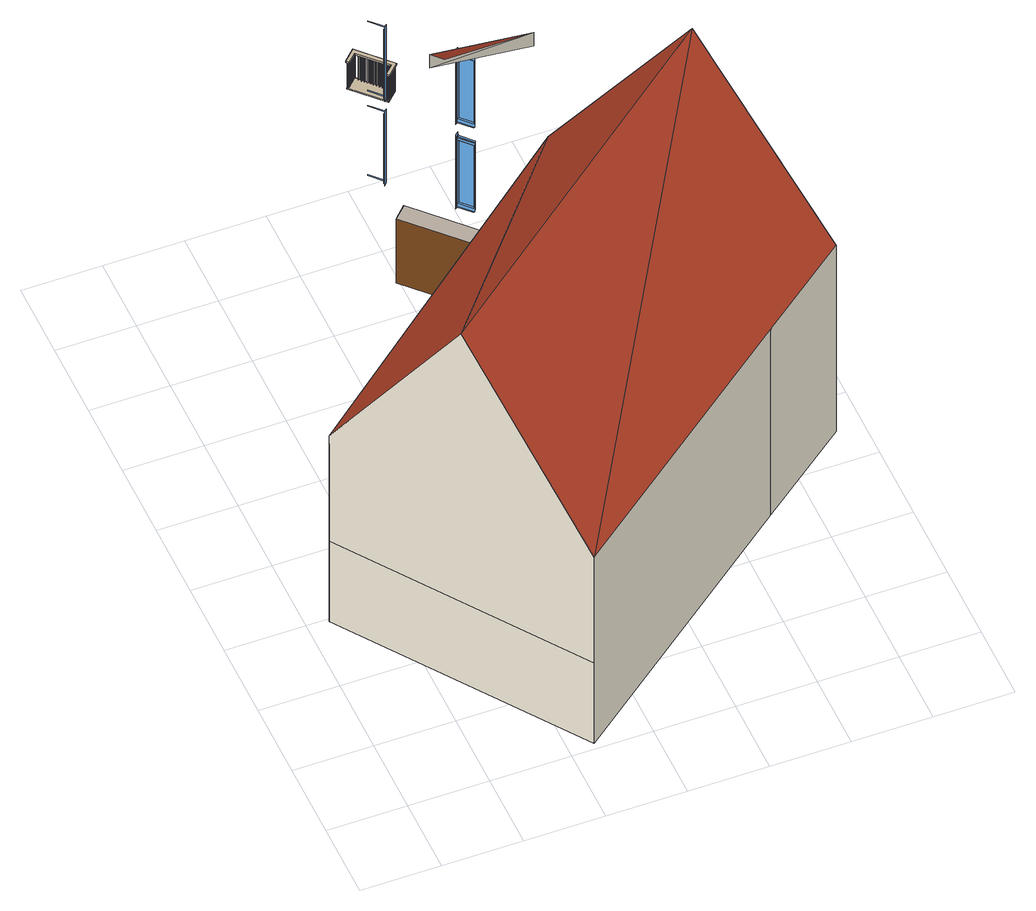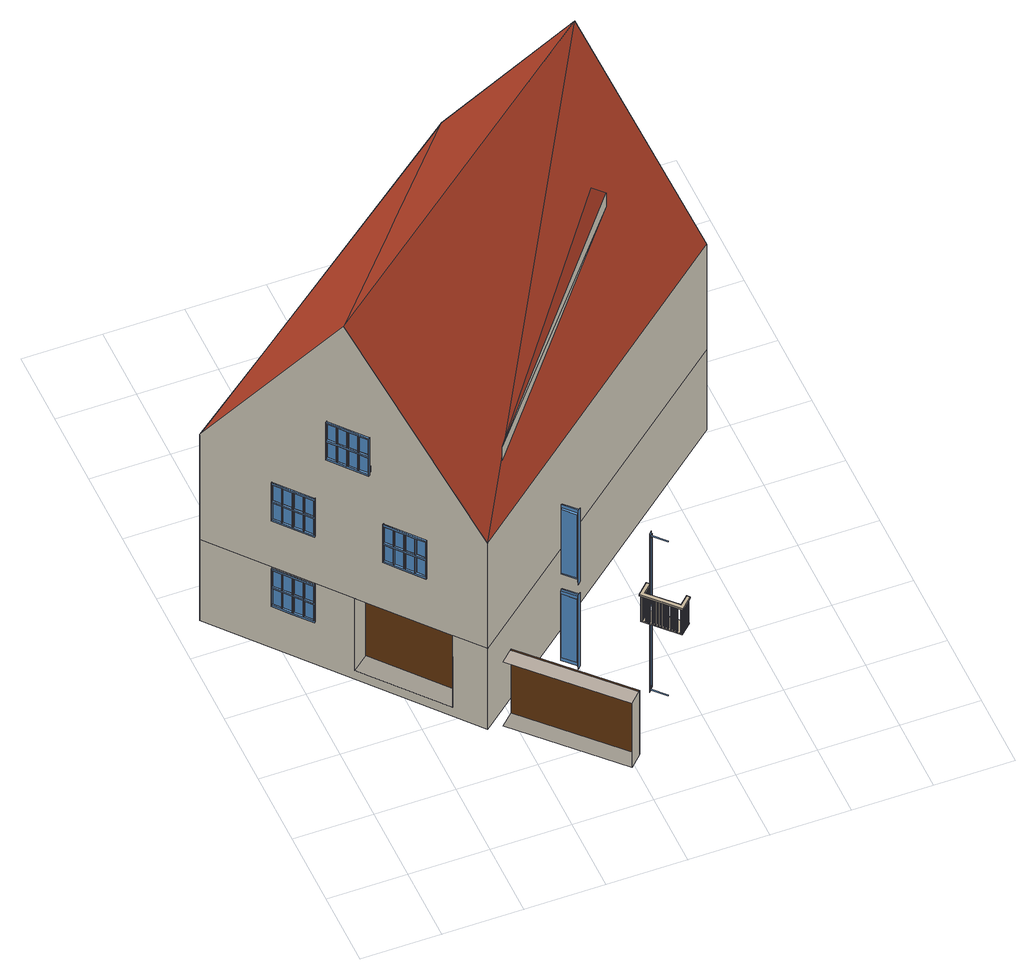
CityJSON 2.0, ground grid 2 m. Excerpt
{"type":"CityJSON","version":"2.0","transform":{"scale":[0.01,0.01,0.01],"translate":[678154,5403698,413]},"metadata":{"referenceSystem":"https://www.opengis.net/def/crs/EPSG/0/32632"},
"CityObjects":{
"building1":{"type":"Building","attributes":{"measuredHeight":11.54},"geometry":[{"type":"MultiSurface","lod":"3","boundaries":[[[0,1,2]],[[3,2,1]],[[1,4,3]],[[4,5,6,3]],[[7,8,9,10,11,12,13,14],[15,16,17,18]],[[0,19,20,4,1]],[[10,9,21,22]],[[12,11,23,24]],[[2,8,19,0]],[[25,19,8,7]],[[26,20,19,25]],[[12,9,8,2,3,6,13],[27,28,29,30],[31,32,33,34],[35,36,37,38]],[[39,14,13,6,5]],[[26,39,5,4,20]],[[40,41,42,43]],[[44,45,46,47]],[[48,49,50,51]],[[52,53,54,55]],[[56,57,58,59]],[[60,41,50,61]],[[53,54,62,45]],[[63,49,42,64]],[[65,66,67,68]],[[44,45,62,58]],[[69,45,62,70]],[[70,62,54,71]],[[72,41,40,73]],[[54,42,43,55]],[[64,42,41,60]],[[61,50,49,63]],[[47,44,58,74]],[[75,76,68,65,51,48,77,78]],[[71,54,53,79]],[[74,58,57,80]],[[67,81,72,66]],[[82,83,57,56]],[[84,81,67,85]],[[81,57,58,72]],[[86,81,72,73]],[[87,66,72,88]],[[89,90,27,91]],[[92,93,94,95]],[[96,97,98,30]],[[62,58,74,99]],[[90,77,78,100,96,30,27]],[[101,102,103,104]],[[105,106,75,107]],[[42,49,50,41]],[[43,55,99,74,80,86,73,40]],[[51,40,73,65]],[[103,108,109,110]],[[47,74,99,46]],[[111,83,44,47]],[[88,72,81,84]],[[85,67,66,87]],[[89,76,68,86,80,111,47,46,52,55,43,48,77,90]],[[112,103,102,113]],[[59,58,44,114]],[[115,116,117,118]],[[119,120,121,122]],[[95,94,110,109]],[[123,92,95,124]],[[103,108,125,104]],[[124,95,117,126]],[[127,119,128,129]],[[122,119,94,130]],[[131,132,109,133]],[[134,132,135,136]],[[125,108,135,137]],[[108,135,132,109]],[[138,110,120,121]],[[139,93,128,140]],[[120,110,94,119]],[[141,105,107,97]],[[126,117,116,142]],[[137,135,132,131]],[[130,94,93,139]],[[136,135,108,143]],[[121,120,102,101]],[[104,103,110,138]],[[144,93,94,145]],[[142,116,92,123]],[[140,128,119,122]],[[146,141,105,106]],[[131,133,124,126]],[[106,146,101,121,122,140,76,75]],[[133,109,108,125]],[[147,92,116,115]],[[148,95,92,147]],[[145,94,119,127]],[[118,117,95,148]],[[129,128,93,144]],[[132,117,126,131]],[[92,93,139,123]],[[102,103,110,120]],[[143,108,109,149]],[[97,141,29,98]],[[116,92,95,117]],[[132,117,95,109]],[[110,94,130,138]],[[150,110,103,112]],[[113,102,120,151]],[[95,109,133,124]],[[93,128,119,94]],[[76,75,107,97]],[[139,123,124,133,125,104,138,130]],[[152,89,91,28]],[[28,91,27,30,98,29],[136,143,149,134],[151,150,112,113],[129,144,145,127],[118,148,147,115],[69,70,71,79],[63,64,60,61],[87,88,84,85],[82,56,59,114]],[[122,130,138,121]],[[149,109,132,134]],[[141,146,152,28,29]],[[151,120,110,150]],[[152,146,101,104,125,137,131,126,142,123,139,140,76,89]],[[114,44,83,82]],[[66,72,41,50]],[[50,66,65,51]],[[55,54,62,99]],[[79,53,45,69]],[[68,67,81,86]],[[54,42,41,62]],[[107,75,78,100]],[[46,45,53,52]],[[51,50,41,40]],[[43,42,49,48]],[[99,62,45,46]],[[73,72,66,65]],[[62,41,72,58]],[[57,83,44,58]],[[97,107,100,96]],[[80,57,83,111]],[[81,57,80,86]],[[153,154,155,156]],[[157,158,159,160]],[[161,162,163,164]],[[165,166,167,168]],[[169,170,171,172]],[[173,154,163,174]],[[166,167,175,158]],[[176,162,155,177]],[[178,179,180,181]],[[157,158,175,171]],[[182,158,175,183]],[[183,175,167,184]],[[185,154,153,186]],[[167,155,156,168]],[[177,155,154,173]],[[174,163,162,176]],[[160,157,171,187]],[[188,189,181,178,164,161,190,191]],[[184,167,166,192]],[[187,171,170,193]],[[180,194,185,179]],[[195,196,170,169]],[[197,194,180,198]],[[194,170,171,185]],[[199,194,185,186]],[[200,179,185,201]],[[202,203,15,204]],[[205,206,207,208]],[[209,210,211,18]],[[175,171,187,212]],[[203,190,191,213,209,18,15]],[[214,215,216,217]],[[218,219,188,220]],[[155,162,163,154]],[[156,168,212,187,193,199,186,153]],[[164,153,186,178]],[[216,221,222,223]],[[160,187,212,159]],[[224,196,157,160]],[[201,185,194,197]],[[198,180,179,200]],[[202,189,181,199,193,224,160,159,165,168,156,161,190,203]],[[225,216,215,226]],[[172,171,157,227]],[[228,229,230,231]],[[232,233,234,235]],[[208,207,223,222]],[[236,205,208,237]],[[216,221,238,217]],[[237,208,230,239]],[[240,232,241,242]],[[235,232,207,243]],[[244,245,222,246]],[[247,245,248,249]],[[238,221,248,250]],[[221,248,245,222]],[[251,223,233,234]],[[252,206,241,253]],[[233,223,207,232]],[[254,218,220,210]],[[239,230,229,255]],[[250,248,245,244]],[[243,207,206,252]],[[249,248,221,256]],[[234,233,215,214]],[[217,216,223,251]],[[257,206,207,258]],[[255,229,205,236]],[[253,241,232,235]],[[259,254,218,219]],[[244,246,237,239]],[[219,259,214,234,235,253,189,188]],[[246,222,221,238]],[[260,205,229,228]],[[261,208,205,260]],[[258,207,232,240]],[[231,230,208,261]],[[242,241,206,257]],[[245,230,239,244]],[[205,206,252,236]],[[215,216,223,233]],[[256,221,222,262]],[[210,254,17,211]],[[229,205,208,230]],[[245,230,208,222]],[[223,207,243,251]],[[263,223,216,225]],[[226,215,233,264]],[[208,222,246,237]],[[206,241,232,207]],[[189,188,220,210]],[[252,236,237,246,238,217,251,243]],[[265,202,204,16]],[[16,204,15,18,211,17],[249,256,262,247],[264,263,225,226],[242,257,258,240],[231,261,260,228],[182,183,184,192],[176,177,173,174],[200,201,197,198],[195,169,172,227]],[[235,243,251,234]],[[262,222,245,247]],[[254,259,265,16,17]],[[264,233,223,263]],[[265,259,214,217,238,250,244,239,255,236,252,253,189,202]],[[227,157,196,195]],[[179,185,154,163]],[[163,179,178,164]],[[168,167,175,212]],[[192,166,158,182]],[[181,180,194,199]],[[167,155,154,175]],[[220,188,191,213]],[[159,158,166,165]],[[164,163,154,153]],[[156,155,162,161]],[[212,175,158,159]],[[186,185,179,178]],[[175,154,185,171]],[[170,196,157,171]],[[210,220,213,209]],[[193,170,196,224]],[[194,170,193,199]],[[266,267,268,269]],[[270,271,272,273]],[[274,275,276,277]],[[278,279,280,281]],[[282,283,284,285]],[[286,267,276,287]],[[279,280,288,271]],[[289,275,268,290]],[[291,292,293,294]],[[270,271,288,284]],[[295,271,288,296]],[[296,288,280,297]],[[298,267,266,299]],[[280,268,269,281]],[[290,268,267,286]],[[287,276,275,289]],[[273,270,284,300]],[[301,302,294,291,277,274,303,304]],[[297,280,279,305]],[[300,284,283,306]],[[293,307,298,292]],[[308,309,283,282]],[[310,307,293,311]],[[307,283,284,298]],[[312,307,298,299]],[[313,292,298,314]],[[315,316,33,317]],[[318,319,320,321]],[[322,323,324,32]],[[288,284,300,325]],[[316,303,304,326,322,32,33]],[[327,328,329,330]],[[331,332,301,333]],[[268,275,276,267]],[[269,281,325,300,306,312,299,266]],[[277,266,299,291]],[[329,334,335,336]],[[273,300,325,272]],[[337,309,270,273]],[[314,298,307,310]],[[311,293,292,313]],[[315,302,294,312,306,337,273,272,278,281,269,274,303,316]],[[338,329,328,339]],[[285,284,270,340]],[[341,342,343,344]],[[345,346,347,348]],[[321,320,336,335]],[[349,318,321,350]],[[329,334,351,330]],[[350,321,343,352]],[[353,345,354,355]],[[348,345,320,356]],[[357,358,335,359]],[[360,358,361,362]],[[351,334,361,363]],[[334,361,358,335]],[[364,336,346,347]],[[365,319,354,366]],[[346,336,320,345]],[[367,331,333,323]],[[352,343,342,368]],[[363,361,358,357]],[[356,320,319,365]],[[362,361,334,369]],[[347,346,328,327]],[[330,329,336,364]],[[370,319,320,371]],[[368,342,318,349]],[[366,354,345,348]],[[372,367,331,332]],[[357,359,350,352]],[[332,372,327,347,348,366,302,301]],[[359,335,334,351]],[[373,318,342,341]],[[374,321,318,373]],[[371,320,345,353]],[[344,343,321,374]],[[355,354,319,370]],[[358,343,352,357]],[[318,319,365,349]],[[328,329,336,346]],[[369,334,335,375]],[[323,367,31,324]],[[342,318,321,343]],[[358,343,321,335]],[[336,320,356,364]],[[376,336,329,338]],[[339,328,346,377]],[[321,335,359,350]],[[319,354,345,320]],[[302,301,333,323]],[[365,349,350,359,351,330,364,356]],[[378,315,317,34]],[[34,317,33,32,324,31],[362,369,375,360],[377,376,338,339],[355,370,371,353],[344,374,373,341],[295,296,297,305],[289,290,286,287],[313,314,310,311],[308,282,285,340]],[[348,356,364,347]],[[375,335,358,360]],[[367,372,378,34,31]],[[377,346,336,376]],[[378,372,327,330,351,363,357,352,368,349,365,366,302,315]],[[340,270,309,308]],[[292,298,267,276]],[[276,292,291,277]],[[281,280,288,325]],[[305,279,271,295]],[[294,293,307,312]],[[280,268,267,288]],[[333,301,304,326]],[[272,271,279,278]],[[277,276,267,266]],[[269,268,275,274]],[[325,288,271,272]],[[299,298,292,291]],[[288,267,298,284]],[[283,309,270,284]],[[323,333,326,322]],[[306,283,309,337]],[[307,283,306,312]],[[22,21,24,23]],[[379,380,381,382]],[[383,384,385,386]],[[387,388,389,390]],[[391,392,393,394]],[[395,396,397,398]],[[399,380,389,400]],[[392,393,401,384]],[[402,388,381,403]],[[404,405,406,407]],[[383,384,401,397]],[[408,384,401,409]],[[409,401,393,410]],[[411,380,379,412]],[[393,381,382,394]],[[403,381,380,399]],[[400,389,388,402]],[[386,383,397,413]],[[414,415,407,404,390,387,416,417]],[[410,393,392,418]],[[413,397,396,419]],[[406,420,411,405]],[[421,422,396,395]],[[423,420,406,424]],[[420,396,397,411]],[[425,420,411,412]],[[426,405,411,427]],[[428,429,38,430]],[[431,432,433,434]],[[435,436,437,37]],[[401,397,413,438]],[[429,416,417,439,435,37,38]],[[440,441,442,443]],[[444,445,414,446]],[[381,388,389,380]],[[382,394,438,413,419,425,412,379]],[[390,379,412,404]],[[442,447,448,449]],[[386,413,438,385]],[[450,422,383,386]],[[427,411,420,423]],[[424,406,405,426]],[[428,415,407,425,419,450,386,385,391,394,382,387,416,429]],[[451,442,441,452]],[[398,397,383,453]],[[454,455,456,457]],[[458,459,460,461]],[[434,433,449,448]],[[462,431,434,463]],[[442,447,464,443]],[[463,434,456,465]],[[466,458,467,468]],[[461,458,433,469]],[[470,471,448,472]],[[473,471,474,475]],[[464,447,474,476]],[[447,474,471,448]],[[477,449,459,460]],[[478,432,467,479]],[[459,449,433,458]],[[480,444,446,436]],[[465,456,455,481]],[[476,474,471,470]],[[469,433,432,478]],[[475,474,447,482]],[[460,459,441,440]],[[443,442,449,477]],[[483,432,433,484]],[[481,455,431,462]],[[479,467,458,461]],[[485,480,444,445]],[[470,472,463,465]],[[445,485,440,460,461,479,415,414]],[[472,448,447,464]],[[486,431,455,454]],[[487,434,431,486]],[[484,433,458,466]],[[457,456,434,487]],[[468,467,432,483]],[[471,456,465,470]],[[431,432,478,462]],[[441,442,449,459]],[[482,447,448,488]],[[436,480,36,437]],[[455,431,434,456]],[[471,456,434,448]],[[449,433,469,477]],[[489,449,442,451]],[[452,441,459,490]],[[434,448,472,463]],[[432,467,458,433]],[[415,414,446,436]],[[478,462,463,472,464,443,477,469]],[[491,428,430,35]],[[35,430,38,37,437,36],[475,482,488,473],[490,489,451,452],[468,483,484,466],[457,487,486,454],[408,409,410,418],[402,403,399,400],[426,427,423,424],[421,395,398,453]],[[461,469,477,460]],[[488,448,471,473]],[[480,485,491,35,36]],[[490,459,449,489]],[[491,485,440,443,464,476,470,465,481,462,478,479,415,428]],[[453,383,422,421]],[[405,411,380,389]],[[389,405,404,390]],[[394,393,401,438]],[[418,392,384,408]],[[407,406,420,425]],[[393,381,380,401]],[[446,414,417,439]],[[385,384,392,391]],[[390,389,380,379]],[[382,381,388,387]],[[438,401,384,385]],[[412,411,405,404]],[[401,380,411,397]],[[396,422,383,397]],[[436,446,439,435]],[[419,396,422,450]],[[420,396,419,425]],[[14,39,26,25,7]],[[9,12,24,21]],[[11,10,22,23]]],"semantics":{"surfaces":[{"type":"RoofSurface","klumMaterialClass":"Ceramic","klumMaterialIndex":"D201","materialUncertainty":0.3},{"type":"WallSurface","klumMaterialClass":"Plaster","klumMaterialIndex":"I201","materialUncertainty":0.3},{"type":"WallSurface"},{"type":"WallSurface","klumMaterialClass":"Plaster","klumMaterialIndex":"I202","materialUncertainty":0.3},{"type":"Window","frameMaterialClass":"Plastic","paneMaterialClass":"Glass","frameMaterialUncertainty":0.5},{"type":"Door","klumMaterialClass":"Wood","klumMaterialIndex":"L001","materialUncertainty":0.3},{"type":"GroundSurface"},{"type":"OuterCeilingSurface"},{"type":"OuterFloorSurface"}],"values":[0,0,0,0,1,2,2,2,2,2,2,3,3,3,4,4,4,4,4,4,4,4,4,4,4,4,4,4,4,4,4,4,4,4,4,4,4,4,4,4,4,4,4,4,4,4,4,4,4,4,4,4,4,4,4,4,4,4,4,4,4,4,4,4,4,4,4,4,4,4,4,4,4,4,4,4,4,4,4,4,4,4,4,4,4,4,4,4,4,4,4,4,4,4,4,4,4,4,4,4,4,4,4,4,4,4,4,4,4,4,4,4,4,4,4,4,4,4,4,4,4,4,4,4,4,4,4,4,4,4,4,4,4,4,4,4,4,4,4,4,4,4,4,4,4,4,4,4,4,4,4,4,4,4,4,4,4,4,4,4,4,4,4,4,4,4,4,4,4,4,4,4,4,4,4,4,4,4,4,4,4,4,4,4,4,4,4,4,4,4,4,4,4,4,4,4,4,4,4,4,4,4,4,4,4,4,4,4,4,4,4,4,4,4,4,4,4,4,4,4,4,4,4,4,4,4,4,4,4,4,4,4,4,4,4,4,4,4,4,4,4,4,4,4,4,4,4,4,4,4,4,4,4,4,4,4,4,4,4,4,4,4,4,4,4,4,4,4,4,4,4,4,4,4,4,4,4,4,4,4,4,4,4,4,4,4,4,4,4,4,4,4,4,4,4,4,4,4,4,4,4,4,4,4,4,4,4,4,4,4,4,4,4,4,4,4,4,4,4,4,4,4,4,4,4,4,4,4,4,4,4,4,4,4,4,4,4,4,4,4,4,4,4,4,4,4,4,4,4,4,4,4,4,4,4,4,4,4,4,4,4,4,4,4,4,5,4,4,4,4,4,4,4,4,4,4,4,4,4,4,4,4,4,4,4,4,4,4,4,4,4,4,4,4,4,4,4,4,4,4,4,4,4,4,4,4,4,4,4,4,4,4,4,4,4,4,4,4,4,4,4,4,4,4,4,4,4,4,4,4,4,4,4,4,4,4,4,4,4,4,4,4,4,4,4,4,4,4,4,4,4,4,4,4,4,4,4,4,4,4,4,4,4,4,4,4,4,4,4,4,4,4,4,4,4,4,4,4,4,4,4,4,4,6,7,8]}}]},
"building2":{"type":"Building","attributes":{"measuredHeight":13.37},"children":["building2-1"],"geometry":[{"type":"MultiSurface","lod":"3","boundaries":[[[492,493,494]],[[495,494,493]],[[496,497,498,499]],[[500,501,502,503]],[[504,505,506,507]],[[508,509,510,511]],[[512,513,514,515,516,517]],[[518,519,520,521,522,523]],[[516,517,524,525]],[[522,523,526,527]],[[528,529,530,531]],[[532,533,534,535]],[[507,506,497,496]],[[511,510,501,500]],[[536,537,538,539]],[[494,540,492]],[[541,539,538,542]],[[537,543,542,538]],[[544,536,539,541]],[[545,546,547,548]],[[549,550,551,552]],[[553,554,555,556]],[[557,558,559,560]],[[561,562,563,564]],[[565,566,567,568]],[[569,570,571,572]],[[573,574,575,576]],[[548,547,577,578]],[[579,580,546,545]],[[552,551,581,582]],[[583,584,550,549]],[[545,548,578,579],[563,562,585,586]],[[549,552,582,583],[567,566,587,588]],[[562,561,589,585]],[[564,563,586,590]],[[566,565,591,587]],[[568,567,588,592]],[[589,590,564,561]],[[591,592,568,565]],[[593,571,570,594],[561,589,590,564]]],"semantics":{"surfaces":[{"type":"WallSurface"},{"type":"RoofSurface","materialUncertainty":1},{"type":"Window","frameMaterialClass":"Plastic","paneMaterialClass":"Glass","frameMaterialUncertainty":0.3},{"type":"Door","klumMaterialClass":"Wood","klumMaterialIndex":"L001","materialUncertainty":0.3},{"type":"OuterCeilingSurface"},{"type":"OuterFloorSurface"}],"values":[0,1,2,2,2,2,2,2,2,2,2,2,2,2,0,0,3,4,5,2,2,2,2,2,2,2,2,2,2,2,2,2,2,2,2,2,2,2,2,2]}}]},
"building2-1":{"type":"BuildingInstallation","attributes":{"materialClass":"Metal","materialName":"Steel","materialUncertainty":0.3,"relationToConstruction":"outside"},"parents":["building2"],"geometry":[{"type":"MultiSurface","lod":"3","boundaries":[[[595,596,597]],[[598,599,600,601]],[[602,603,604,605]],[[599,606,607,598]],[[608,609,610,611]],[[612,600,601,613]],[[606,607,613,612]],[[614,615,616,617]],[[618,614,615,619]],[[620,621,622,623]],[[624,625,620,621]],[[626,627,628,629]],[[630,631,632,633]],[[634,618,619,598,607,603,602,635,636,637,638,639,640,641,642,643,644,645,646,647,648,649,650,651,652,653,654]],[[655,656,626,627]],[[657,658,659,660,661,662,663,664,665,666,667,668,669,670,671,672,673,674,675,614,618,634,676]],[[677,678,679,680]],[[653,681,631,630,682,683,684,685,686,687,688,689,690,691,692,693,694,695,696,697,698,699,700,654]],[[656,681,629,626]],[[698,701,702,697,696,703,704,695,694,705,706,694,693,707,692,691,708,709,690,689,710,711,688,687,712,686,685,713,714,684,683,715,716,682,630,717,718,631,681,656,655,653,652,719,720,651,650,721,722,649,648,625,624,647,646,723,724,645,644,725,726,643,642,727,728,641,640,729,730,639,638,731,732,637,636,733,734,635,602,735,736,603,607,606,599,598,619,615,614,675,737,738,674,673,739,672,671,740,741,671,670,742,743,669,668,744,745,667,666,746,747,665,664,748,663,662,749,750,661,660,751,752,659,658,753,754,658,657,699]],[[699,657,676,700]],[[655,656,681,653]],[[654,700,676,634]],[[653,655,627,628]],[[706,705,694]],[[697,702,755,756]],[[706,705,757,758]],[[704,703,759,760]],[[702,701,761,755]],[[599,606,612,600]],[[762,763,764,765]],[[757,758,766]],[[701,698,767,761]],[[704,703,696,695]],[[715,683,680,677]],[[694,706,758,766]],[[687,686,768,769]],[[702,701,698,697]],[[703,696,770,759]],[[707,693,692]],[[761,755,756,767]],[[771,772,773,774]],[[618,614,617,775]],[[705,694,766,757]],[[767,698,697,756]],[[696,695,776,770]],[[707,693,777,778]],[[763,762,774,773,779],[755,761,767,756],[758,757,766],[760,759,770,776],[778,777,780],[781,782,783,784],[785,786,787,788],[789,769,768],[790,791,792,793],[678,677,680,679],[794,795,633,632],[627,626,629,628]],[[718,717,630,631]],[[759,760,776,770]],[[689,688,788,787]],[[714,713,685,684]],[[778,780,777]],[[682,716,678,679]],[[709,708,782,781]],[[711,710,689,688]],[[774,762,765,771]],[[712,687,769,789]],[[713,685,792,791]],[[683,682,679,680]],[[686,712,789,768]],[[688,711,785,788]],[[690,709,781,784]],[[691,690,784,783]],[[681,653,628,629]],[[716,715,677,678]],[[714,713,791,790]],[[693,692,780,777]],[[711,710,786,785]],[[685,684,793,792]],[[692,707,778,780]],[[789,768,769]],[[717,630,633,795]],[[718,717,795,794]],[[695,704,760,776]],[[712,687,686]],[[709,708,691,690]],[[710,689,787,786]],[[684,714,790,793]],[[708,691,783,782]],[[795,794,632,633]],[[791,790,793,792]],[[716,715,683,682]],[[782,781,784,783]],[[786,785,788,787]],[[631,718,794,632]],[[796,773,772,797]],[[640,639,798,799]],[[728,727,800,801]],[[725,644,802,803]],[[724,723,804,805]],[[727,642,806,800]],[[643,726,807,808]],[[652,651,809,810]],[[648,647,622,623]],[[724,723,646,645]],[[647,624,621,622]],[[811,812,813,814]],[[723,646,815,804]],[[649,722,812,813]],[[733,636,611,608]],[[719,652,810,816]],[[816,817,809,810]],[[736,735,818,819]],[[734,733,608,609]],[[726,725,803,807]],[[642,641,820,806]],[[639,730,821,798]],[[803,807,808,802]],[[729,640,799,822]],[[730,729,822,821]],[[635,734,609,610]],[[646,645,823,815]],[[641,728,801,820]],[[732,731,638,637]],[[824,825,826,827]],[[603,736,819,604]],[[730,729,640,639]],[[728,727,642,641]],[[734,733,636,635]],[[736,735,602,603]],[[735,602,605,818]],[[644,643,808,802]],[[804,805,823,815]],[[607,598,601,613]],[[818,819,604,605]],[[645,724,805,823]],[[732,731,824,825]],[[726,725,644,643]],[[731,638,827,824]],[[638,637,826,827]],[[636,635,610,611]],[[637,732,825,826]],[[822,821,798,799]],[[800,801,820,806]],[[720,719,652,651]],[[721,650,814,811]],[[722,721,650,649]],[[720,719,816,817]],[[625,648,623,620]],[[722,721,811,812]],[[650,649,813,814]],[[624,625,648,647]],[[651,720,817,809]],[[619,618,775,828]],[[617,775,828,616]],[[738,737,829,830]],[[662,661,831,832]],[[753,658,833,834]],[[661,750,835,831]],[[752,751,836,837]],[[831,832,838,835]],[[660,659,839,840]],[[841,796,797,842]],[[658,754,753]],[[659,752,837,839]],[[660,659,752,751]],[[664,663,748]],[[662,661,750,749]],[[737,675,843,829]],[[666,665,844,845]],[[741,740,846,847]],[[669,743,848,849]],[[750,749,838,835]],[[754,753,834,850]],[[839,840,836,837]],[[668,667,851,852]],[[663,748,853,854]],[[742,670,855,856]],[[658,754,850,833]],[[667,745,857,851]],[[670,669,743,742]],[[743,742,856,848]],[[664,663,854,858]],[[747,746,859,860]],[[833,834,850]],[[861,841,842,862]],[[665,747,860,844]],[[751,660,840,836]],[[671,741,847,863]],[[740,671,863,846]],[[674,738,830,864]],[[615,619,828,616]],[[749,662,832,838]],[[675,674,864,843]],[[746,666,845,859]],[[673,672,595,596]],[[672,739,597,595]],[[744,668,852,865]],[[666,665,747,746]],[[748,664,858,853]],[[739,673,596,597]],[[671,741,740]],[[851,852,865,857]],[[670,669,849,855]],[[864,843,829,830]],[[849,855,856,848]],[[844,845,859,860]],[[854,858,853]],[[745,744,865,857]],[[668,667,745,744]],[[863,846,847]],[[673,672,739]],[[675,674,738,737]],[[866,779,773,796,841,861],[596,595,597],[609,608,611,610],[600,612,613,601],[621,620,623,622],[812,811,814,813],[817,816,810,809],[807,803,802,808],[825,824,827,826],[805,804,815,823],[819,818,605,604],[821,822,799,798],[801,800,806,820],[775,617,616,828],[832,831,835,838],[840,839,837,836],[833,850,834],[852,851,857,865],[843,864,830,829],[855,849,848,856],[845,844,860,859],[858,854,853],[863,847,846]],[[764,867,862,842,797,772,771,765]],[[867,866,861,862]],[[866,867,764,763,779]]]}]}
},
"vertices":[
[53,593,701],[257,305,1240],[862,1255,701],[1098,976,1240],[462,17,701],[1099,514,701],[1334,696,701],[862,1255,86],[862,1255,353],[920,1187,353],[920,1187,115],[1080,998,115],[1080,998,353],[1334,696,353],[1334,696,86],[1217,835,346],[1146,919,346],[1146,919,221],[1217,835,221],[53,593,353],[462,17,353],[880,1154,353],[880,1154,115],[1040,964,115],[1040,964,353],[53,593,86],[462,17,86],[1217,835,630],[1146,919,630],[1146,919,505],[1217,835,505],[963,1136,506],[1034,1051,506],[1034,1051,632],[963,1136,632],[1057,1025,900],[1057,1025,775],[1128,941,775],[1128,941,900],[1099,514,86],[1193,850,565],[1197,852,565],[1213,833,565],[1210,830,565],[1196,853,625],[1197,852,625],[1193,850,625],[1192,851,625],[1210,830,510],[1213,833,510],[1197,852,510],[1193,850,510],[1210,830,625],[1213,833,625],[1213,833,570],[1210,830,570],[1183,876,570],[1179,873,570],[1196,853,570],[1199,856,570],[1200,855,565],[1200,855,510],[1197,852,570],[1216,836,510],[1216,836,565],[1192,851,510],[1196,853,510],[1179,873,510],[1176,870,510],[1200,855,625],[1200,855,570],[1216,836,570],[1196,853,565],[1192,851,565],[1192,851,570],[1172,868,509],[1175,871,510],[1211,829,510],[1207,826,509],[1216,836,625],[1176,870,570],[1179,873,565],[1183,876,625],[1179,873,625],[1183,876,565],[1183,876,510],[1176,870,565],[1199,856,510],[1199,856,565],[1175,871,630],[1211,829,630],[1182,877,630],[1178,875,570],[1178,875,565],[1161,894,565],[1161,894,570],[1211,829,505],[1175,871,505],[1182,877,505],[1193,850,570],[1207,826,505],[1141,912,510],[1144,915,510],[1144,915,565],[1141,912,565],[1136,910,505],[1136,910,509],[1172,868,505],[1144,915,570],[1160,896,570],[1160,896,565],[1176,870,625],[1147,918,565],[1147,918,510],[1199,856,625],[1181,878,625],[1178,875,625],[1161,894,625],[1165,897,625],[1161,894,510],[1160,896,510],[1157,893,510],[1158,892,510],[1174,872,570],[1158,892,570],[1141,912,570],[1158,892,625],[1165,897,510],[1178,875,510],[1181,878,510],[1158,892,565],[1157,893,625],[1160,896,625],[1157,893,570],[1164,898,625],[1144,915,625],[1147,918,625],[1141,912,625],[1157,893,565],[1174,872,565],[1174,872,510],[1140,913,505],[1174,872,625],[1147,918,570],[1181,878,565],[1165,897,565],[1140,913,510],[1181,878,570],[1165,897,570],[1164,898,570],[1164,898,565],[1164,898,510],[1140,913,630],[1193,850,281],[1197,852,281],[1213,833,281],[1210,830,281],[1196,853,341],[1197,852,341],[1193,850,341],[1192,851,341],[1210,830,227],[1213,833,227],[1197,852,227],[1193,850,227],[1210,830,341],[1213,833,341],[1213,833,286],[1210,830,286],[1183,876,286],[1179,873,286],[1196,853,286],[1199,856,286],[1200,855,281],[1200,855,227],[1197,852,286],[1216,836,227],[1216,836,281],[1192,851,227],[1196,853,227],[1179,873,227],[1176,870,227],[1200,855,341],[1200,855,286],[1216,836,286],[1196,853,281],[1192,851,281],[1192,851,286],[1172,868,226],[1175,871,227],[1211,829,227],[1207,826,226],[1216,836,341],[1176,870,286],[1179,873,281],[1183,876,341],[1179,873,341],[1183,876,281],[1183,876,227],[1176,870,281],[1199,856,227],[1199,856,281],[1175,871,346],[1211,829,346],[1182,877,346],[1178,875,286],[1178,875,281],[1161,894,281],[1161,894,286],[1211,829,221],[1175,871,221],[1182,877,221],[1193,850,286],[1207,826,221],[1141,912,227],[1144,915,227],[1144,915,281],[1141,912,281],[1136,910,221],[1136,910,226],[1172,868,221],[1144,915,286],[1160,896,286],[1160,896,281],[1176,870,341],[1147,918,281],[1147,918,227],[1199,856,341],[1181,878,341],[1178,875,341],[1161,894,341],[1165,897,341],[1161,894,227],[1160,896,227],[1157,893,227],[1158,892,227],[1174,872,286],[1158,892,286],[1141,912,286],[1158,892,341],[1165,897,227],[1178,875,227],[1181,878,227],[1158,892,281],[1157,893,341],[1160,896,341],[1157,893,286],[1164,898,341],[1144,915,341],[1147,918,341],[1141,912,341],[1157,893,281],[1174,872,281],[1174,872,227],[1140,913,221],[1174,872,341],[1147,918,286],[1181,878,281],[1165,897,281],[1140,913,227],[1181,878,286],[1165,897,286],[1164,898,286],[1164,898,281],[1164,898,227],[1140,913,346],[1010,1066,566],[1014,1069,566],[1030,1050,566],[1027,1047,566],[1013,1070,626],[1014,1069,626],[1010,1066,626],[1009,1067,626],[1027,1047,512],[1030,1050,512],[1014,1069,512],[1010,1066,512],[1027,1047,626],[1030,1050,626],[1030,1050,572],[1027,1047,572],[1000,1092,572],[996,1089,572],[1013,1070,572],[1016,1073,572],[1017,1072,566],[1017,1072,512],[1014,1069,572],[1033,1053,512],[1033,1053,566],[1009,1067,512],[1013,1070,512],[996,1089,512],[993,1087,512],[1017,1072,626],[1017,1072,572],[1033,1053,572],[1013,1070,566],[1009,1067,566],[1009,1067,572],[989,1085,511],[992,1088,512],[1028,1046,512],[1024,1043,511],[1033,1053,626],[993,1087,572],[996,1089,566],[1000,1092,626],[996,1089,626],[1000,1092,566],[1000,1092,512],[993,1087,566],[1016,1073,512],[1016,1073,566],[992,1088,632],[1028,1046,632],[999,1093,632],[995,1092,572],[995,1092,566],[978,1111,566],[978,1111,572],[1028,1046,506],[992,1088,506],[999,1093,506],[1010,1066,572],[1024,1043,506],[958,1129,512],[961,1132,512],[961,1132,566],[958,1129,566],[953,1127,506],[953,1127,511],[989,1085,506],[961,1132,572],[977,1112,572],[977,1112,566],[993,1087,626],[964,1134,566],[964,1134,512],[1016,1073,626],[998,1095,626],[995,1092,626],[978,1111,626],[982,1114,626],[978,1111,512],[977,1112,512],[974,1109,512],[975,1108,512],[991,1089,572],[975,1108,572],[958,1129,572],[975,1108,626],[982,1114,512],[995,1092,512],[998,1095,512],[975,1108,566],[974,1109,626],[977,1112,626],[974,1109,572],[981,1115,626],[961,1132,626],[964,1134,626],[958,1129,626],[974,1109,566],[991,1089,566],[991,1089,512],[957,1130,506],[991,1089,626],[964,1134,572],[998,1095,566],[982,1114,566],[957,1130,512],[998,1095,572],[982,1114,572],[981,1115,572],[981,1115,566],[981,1115,512],[957,1130,632],[1104,956,835],[1107,958,835],[1123,939,835],[1120,936,835],[1106,960,895],[1107,958,895],[1104,956,895],[1103,957,895],[1120,936,781],[1123,939,781],[1107,958,781],[1104,956,781],[1120,936,895],[1123,939,895],[1123,939,841],[1120,936,841],[1093,982,841],[1090,979,841],[1106,960,841],[1109,962,841],[1110,961,835],[1110,961,781],[1107,958,841],[1127,942,781],[1127,942,835],[1103,957,781],[1106,960,781],[1090,979,781],[1086,976,781],[1110,961,895],[1110,961,841],[1127,942,841],[1106,960,835],[1103,957,835],[1103,957,841],[1082,974,780],[1085,977,781],[1121,935,781],[1117,932,780],[1127,942,895],[1086,976,841],[1090,979,835],[1093,982,895],[1090,979,895],[1093,982,835],[1093,982,781],[1086,976,835],[1109,962,781],[1109,962,835],[1085,977,900],[1121,935,900],[1092,983,900],[1088,981,841],[1088,981,835],[1072,1001,835],[1072,1001,841],[1121,935,775],[1085,977,775],[1092,983,775],[1104,956,841],[1117,932,775],[1051,1018,781],[1054,1021,781],[1054,1021,835],[1051,1018,835],[1046,1016,775],[1046,1016,780],[1082,974,775],[1054,1021,841],[1071,1002,841],[1071,1002,835],[1086,976,895],[1058,1024,835],[1058,1024,781],[1109,962,895],[1091,984,895],[1088,981,895],[1072,1001,895],[1075,1003,895],[1072,1001,781],[1071,1002,781],[1067,999,781],[1068,998,781],[1085,978,841],[1068,998,841],[1051,1018,841],[1068,998,895],[1075,1003,781],[1088,981,781],[1091,984,781],[1068,998,835],[1067,999,895],[1071,1002,895],[1067,999,841],[1074,1005,895],[1054,1021,895],[1058,1024,895],[1051,1018,895],[1067,999,835],[1085,978,835],[1085,978,781],[1050,1019,775],[1085,978,895],[1058,1024,841],[1091,984,835],[1075,1003,835],[1050,1019,781],[1091,984,841],[1075,1003,841],[1074,1005,841],[1074,1005,835],[1074,1005,781],[1050,1019,900],
[457,975,1373],[457,975,1418],[836,1278,1034],[482,948,1418],[584,1541,616],[582,1539,616],[552,1571,616],[553,1573,616],[584,1541,896],[582,1539,896],[552,1571,896],[553,1573,896],[553,1573,386],[552,1571,386],[582,1539,386],[584,1541,386],[553,1573,666],[552,1571,666],[582,1539,666],[584,1541,666],[578,1536,616],[576,1535,616],[576,1535,386],[578,1536,386],[578,1536,396],[578,1536,606],[578,1536,896],[576,1535,896],[576,1535,666],[578,1536,666],[578,1536,676],[578,1536,886],[582,1540,606],[582,1540,396],[582,1540,886],[582,1540,676],[578,1533,623],[585,1540,623],[585,1540,378],[578,1533,378],[578,1533,903],[585,1540,903],[585,1540,658],[578,1533,658],[615,1509,110],[615,1509,322],[583,1478,322],[583,1478,110],[836,1278,989],[802,1249,110],[802,1249,322],[834,1279,322],[834,1279,110],[702,1407,386],[700,1405,386],[700,1405,616],[702,1407,616],[702,1407,666],[700,1405,666],[700,1405,896],[702,1407,896],[699,1406,378],[707,1413,378],[707,1413,623],[699,1406,623],[699,1406,658],[707,1413,658],[707,1413,903],[699,1406,903],[707,1409,396],[703,1406,396],[703,1406,606],[707,1409,606],[707,1409,676],[703,1406,676],[703,1406,886],[707,1409,886],[708,1412,616],[706,1410,616],[706,1410,386],[708,1412,386],[708,1412,896],[706,1410,896],[706,1410,666],[708,1412,666],[730,1374,616],[732,1375,616],[732,1375,386],[730,1374,386],[730,1374,896],[732,1375,896],[732,1375,666],[730,1374,666],[731,1376,396],[731,1376,606],[731,1376,676],[731,1376,886],[735,1380,396],[735,1380,606],[735,1380,676],[735,1380,886],[736,1379,386],[736,1379,616],
[539,1631,733],[540,1632,733],[542,1629,733],[554,1627,650],[551,1624,650],[551,1624,733],[554,1627,733],[560,1620,650],[559,1621,650],[559,1621,733],[560,1620,733],[552,1623,650],[555,1625,650],[563,1612,733],[561,1613,733],[564,1616,733],[565,1615,733],[552,1623,733],[555,1625,733],[544,1636,650],[547,1633,650],[547,1633,733],[544,1636,733],[545,1636,650],[547,1634,650],[594,1580,733],[592,1581,733],[595,1584,733],[596,1582,733],[592,1581,650],[594,1580,650],[613,1564,733],[613,1565,733],[616,1562,733],[615,1561,733],[613,1559,650],[613,1560,650],[613,1560,733],[613,1559,733],[545,1636,647],[564,1616,650],[565,1615,650],[569,1611,650],[571,1609,650],[574,1605,650],[576,1604,650],[580,1600,650],[581,1599,650],[585,1595,650],[586,1593,650],[590,1589,650],[591,1588,650],[595,1584,650],[596,1582,650],[600,1578,650],[602,1577,650],[605,1573,650],[607,1571,650],[616,1562,650],[616,1562,647],[613,1565,650],[613,1564,650],[518,1611,650],[520,1613,650],[522,1615,650],[523,1616,650],[525,1617,650],[525,1618,650],[527,1620,650],[528,1620,650],[529,1622,650],[530,1622,650],[532,1624,650],[532,1625,650],[534,1627,650],[535,1627,650],[537,1629,650],[539,1631,650],[540,1632,650],[542,1633,650],[542,1634,650],[518,1611,647],[608,1559,733],[608,1560,733],[611,1557,733],[610,1557,733],[615,1561,650],[611,1557,650],[610,1557,650],[609,1555,650],[608,1554,650],[606,1553,650],[606,1552,650],[604,1550,650],[603,1550,650],[601,1548,650],[601,1547,650],[599,1546,650],[598,1545,650],[596,1543,650],[594,1541,650],[593,1540,650],[592,1539,650],[591,1538,650],[589,1536,650],[589,1536,647],[588,1541,650],[589,1541,650],[591,1543,650],[591,1544,650],[593,1546,650],[594,1546,650],[596,1548,650],[598,1550,650],[599,1551,650],[601,1552,650],[601,1553,650],[603,1555,650],[605,1557,650],[606,1558,650],[608,1559,650],[608,1560,650],[610,1562,650],[611,1562,650],[604,1569,650],[603,1570,650],[599,1574,650],[598,1576,650],[589,1585,650],[587,1586,650],[583,1591,650],[582,1592,650],[578,1596,650],[577,1597,650],[573,1601,650],[572,1603,650],[568,1607,650],[566,1608,650],[563,1612,650],[561,1613,650],[557,1617,650],[556,1619,650],[545,1631,650],[544,1631,650],[542,1629,650],[540,1627,650],[539,1626,650],[538,1624,650],[537,1624,650],[535,1622,650],[535,1621,650],[533,1620,650],[532,1619,650],[530,1617,650],[528,1615,650],[527,1614,650],[526,1613,650],[525,1612,650],[523,1611,650],[522,1610,650],[589,1541,733],[592,1539,733],[593,1546,733],[594,1546,733],[591,1543,733],[591,1544,733],[588,1541,733],[591,1534,733],[620,1562,733],[620,1562,738],[591,1534,738],[596,1543,733],[591,1538,733],[606,1553,733],[606,1552,733],[593,1540,733],[584,1541,738],[606,1562,738],[606,1562,733],[584,1541,733],[545,1636,733],[594,1541,733],[598,1545,733],[596,1548,733],[613,1569,733],[599,1546,733],[599,1551,733],[598,1550,733],[601,1547,733],[601,1548,733],[601,1553,733],[601,1552,733],[603,1550,733],[604,1550,733],[603,1555,733],[606,1558,733],[605,1557,733],[608,1554,733],[609,1555,733],[611,1562,733],[610,1562,733],[544,1627,733],[544,1627,738],[574,1605,733],[576,1604,733],[578,1596,733],[577,1597,733],[586,1593,733],[583,1591,733],[589,1585,733],[587,1586,733],[581,1599,733],[582,1592,733],[585,1595,733],[605,1573,733],[607,1571,733],[599,1574,733],[598,1576,733],[600,1578,733],[602,1577,733],[591,1588,733],[604,1569,733],[603,1570,733],[557,1617,733],[556,1619,733],[580,1600,733],[572,1603,733],[573,1601,733],[590,1589,733],[568,1607,733],[566,1608,733],[569,1611,733],[571,1609,733],[547,1634,733],[545,1631,733],[544,1631,733],[525,1617,733],[525,1618,733],[520,1613,733],[523,1611,733],[527,1614,733],[526,1613,733],[525,1612,733],[528,1615,733],[522,1615,733],[523,1616,733],[522,1606,733],[522,1606,738],[542,1634,733],[529,1622,733],[530,1622,733],[540,1627,733],[539,1626,733],[537,1624,733],[534,1627,733],[522,1610,733],[532,1624,733],[532,1625,733],[530,1617,733],[527,1620,733],[535,1627,733],[538,1624,733],[535,1621,733],[528,1620,733],[533,1620,733],[532,1619,733],[516,1613,733],[516,1613,738],[537,1629,733],[542,1633,733],[535,1622,733],[545,1641,733],[545,1641,738]
]}
